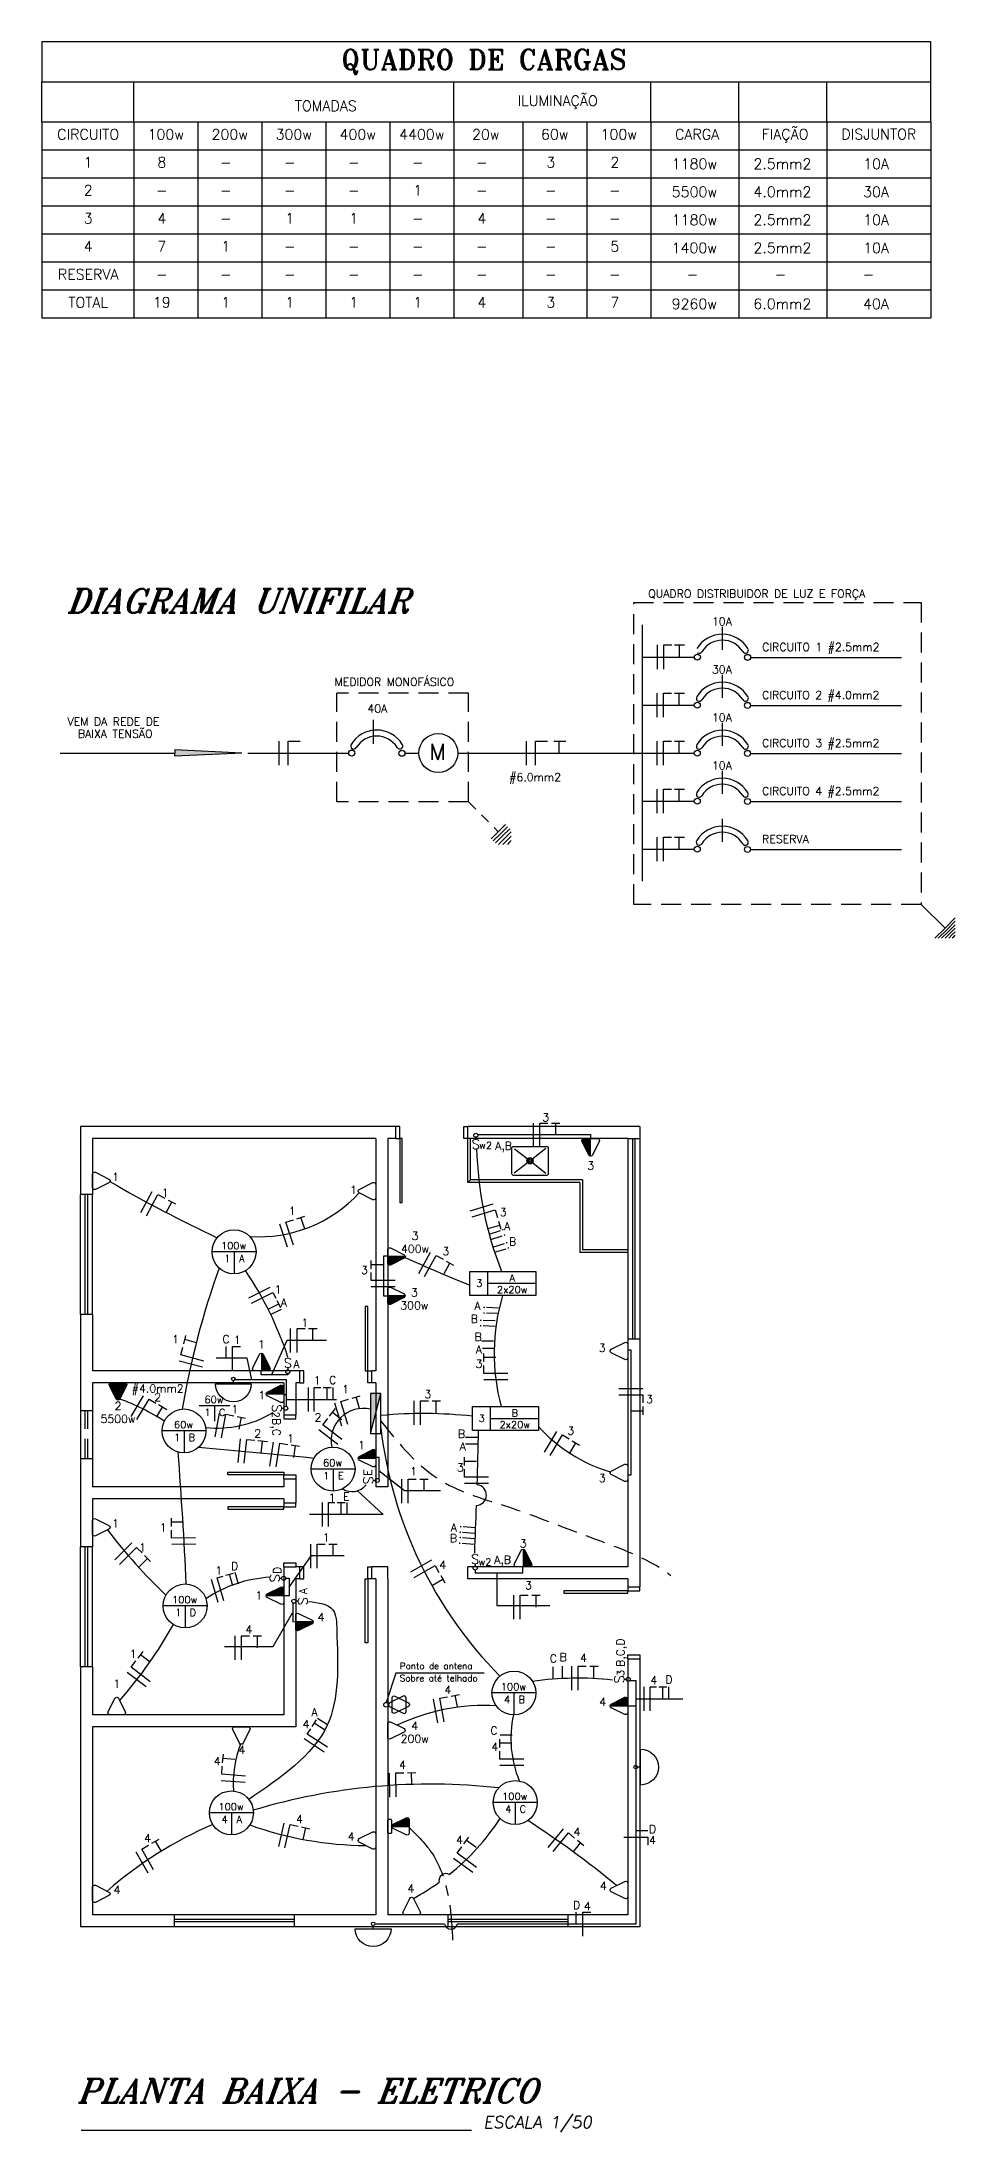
# Model space of a CAD drawing. Extents: x -22.8 to 4.4, y -6.9 to 19.2.
# Drawn here: x -22.78 to -11.36, y -6.9 to 19.22 of the extents above; entities that cross this region are included whole.
import ezdxf
from ezdxf.enums import TextEntityAlignment as Align

# ---------------------------------------------------------------- set-up
doc = ezdxf.new("R2010")
doc.units = 0
doc.header["$MEASUREMENT"] = 0
doc.linetypes.add('CENTER2', pattern=[1.125, 0.75, -0.125, 0.125, -0.125])
doc.linetypes.add('HIDDEN', pattern=[0.375, 0.25, -0.125])
doc.layers.get('0').update_dxf_attribs({"linetype": 'CONTINUOUS'})
for name, color, linetype in [('BANHO_COZINHA', 7, 'CONTINUOUS'), ('DIAGRAMA', 5, 'CONTINUOUS'), ('ELETRODUTOS', 5, 'CONTINUOUS'), ('FIACAO', 1, 'CONTINUOUS'), ('JANELAS', 7, 'CONTINUOUS'), ('LEGENDA', 5, 'CONTINUOUS'), ('LUMINARIAS', 6, 'CONTINUOUS'), ('PAREDE', 7, 'CONTINUOUS'), ('PAREDE-BAIXA', 7, 'CONTINUOUS'), ('PORTAS', 7, 'CONTINUOUS'), ('TEXTO0', 7, 'CONTINUOUS'), ('TEXTO2', 6, 'CONTINUOUS'), ('TOMADAS', 6, 'CONTINUOUS')]:
    doc.layers.add(name, color=color, linetype=linetype)
doc.styles.add('ROMANT', font='romant', dxfattribs={"height": 0.6})
doc.styles.add('TEXTO0', font='romans.shx')
doc.styles.add('TEXTO1', font='romant.shx')

# ---------------------------------------------------------------- blocks, each defined once
blk = doc.blocks.new('TM_B')
at = {"layer": 'TOMADAS', "color": 6}
blk.add_lwpolyline([(0, -0.169), (0, 0.169, -0.557537), (0.072, 0.214), (0.411, 0.045, -0.618034), (0.411, -0.045), (0.072, -0.214, -0.557537)], format="xyb", close=True, dxfattribs=at)
blk = doc.blocks.new('TM_M')
at = {"layer": 'TOMADAS', "linetype": 'Continuous'}
blk.add_hatch(color=256, dxfattribs=at).paths.add_polyline_path([(0.411, -0.045, 0.284079), (0.438, 0), (0, 0), (0, -0.169, 0.557537), (0.072, -0.214)])
at = {"layer": 'TOMADAS'}
blk.add_line((0.438, 0), (0, 0), dxfattribs=at)
at = {"layer": 'TOMADAS', "color": 6}
blk.add_lwpolyline([(0, -0.169), (0, 0.169, -0.557537), (0.072, 0.214), (0.411, 0.045, -0.618034), (0.411, -0.045), (0.072, -0.214, -0.557537)], format="xyb", close=True, dxfattribs=at)
blk = doc.blocks.new('LUM_INC')
at = {"layer": 'LUMINARIAS'}
blk.add_circle((0, 0), 0.549, dxfattribs=at)
at = {"layer": 'TEXTO0'}
for p, q in [((0.549, 0), (-0.549, 0)), ((0, 0), (0, -0.549))]:
    blk.add_line(p, q, dxfattribs=at)
at = {"layer": 'TEXTO0', "style": 'TEXTO0'}
for tag, p in [('C', (-0.01, 0.156)), ('A', (-0.17, -0.164)), ('B', (0.194, -0.164))]:
    blk.add_attdef(tag, text='', height=0.18, dxfattribs=at).set_placement(p, align=Align.MIDDLE)
blk = doc.blocks.new('INT_1')
at = {"layer": 'TOMADAS'}
blk.add_line((0, -0.104), (0, -0.051), dxfattribs=at)
blk.add_circle((0, 0), 0.0508, dxfattribs=at)
at = {"layer": 'TOMADAS', "style": 'ROMANT'}
blk.add_text('S', height=0.24, dxfattribs=at).set_placement((-0.001, -0.224), align=Align.MIDDLE)
blk = doc.blocks.new('LUM_ARAN')
at = {"layer": 'LUMINARIAS'}
blk.add_line((0, 0.121), (0, 0.044), dxfattribs=at)
blk.add_lwpolyline([(0.448, 0.121), (-0.448, 0.121, -1)], format="xyb", close=True, dxfattribs=at)
blk.add_circle((0, 0), 0.0442, dxfattribs=at)
blk = doc.blocks.new('POT_ARAN')
at = {"layer": 'TEXTO0'}
for p, q in [((0.382, 0), (-0.382, 0)), ((0, 0), (0, -0.382))]:
    blk.add_line(p, q, dxfattribs=at)
at = {"layer": 'TEXTO0', "style": 'TEXTO0'}
for tag, p in [('C', (-0.01, 0.156)), ('A', (-0.17, -0.164)), ('B', (0.194, -0.164))]:
    blk.add_attdef(tag, text='', height=0.18, dxfattribs=at).set_placement(p, align=Align.MIDDLE)
blk = doc.blocks.new('INT_2')
at = {"layer": 'TOMADAS'}
blk.add_line((0, -0.104), (0, -0.051), dxfattribs=at)
blk.add_circle((0, 0), 0.0508, dxfattribs=at)
at = {"layer": 'TOMADAS', "style": 'ROMANT'}
blk.add_text('S', height=0.24, dxfattribs=at).set_placement((-0.001, -0.224), align=Align.MIDDLE)
blk.add_text('2', height=0.18, dxfattribs=at).set_placement((0.082, -0.34))
blk = doc.blocks.new('QDLF')
at = {"layer": 'TOMADAS'}
blk.add_line((-0.5, 0.13), (0.5, -0.13), dxfattribs=at)
blk.add_lwpolyline([(-0.5, -0.13), (0.5, -0.13), (0.5, 0.13), (-0.5, 0.13)], close=True, dxfattribs=at)
blk.add_solid([(0.5, -0.13), (0.5, 0.13), (0.5, -0.13), (-0.5, 0.13)], dxfattribs=at)
blk = doc.blocks.new('APR_A')
at = {"layer": 'TOMADAS', "linetype": 'Continuous'}
blk.add_hatch(color=6, dxfattribs=at).paths.add_polyline_path([(0.071, 0.215, 0.557537), (-0.002, 0.17), (-0.002, -0.168, 0.557537), (0.071, -0.213), (0.409, -0.044, 0.618034), (0.409, 0.046)])
at = {"layer": 'TOMADAS', "color": 6}
blk.add_lwpolyline([(-0.002, -0.168), (-0.002, 0.17, -0.557537), (0.071, 0.215), (0.409, 0.046, -0.618034), (0.409, -0.044), (0.071, -0.213, -0.557537)], format="xyb", close=True, dxfattribs=at)
blk = doc.blocks.new('LUM_FLUO')
at = {"layer": 'LUMINARIAS'}
blk.add_lwpolyline([(-1.05, -0.303), (-1.05, 0.297), (0.6, 0.297), (0.6, -0.303)], close=True, dxfattribs=at)
at = {"layer": 'TEXTO0'}
for p, q in [((-0.6, -0.303), (-0.6, 0.297)), ((-0.6, 0), (0.6, 0))]:
    blk.add_line(p, q, dxfattribs=at)
at = {"layer": 'TEXTO0', "style": 'TEXTO0'}
for tag, p in [('A', (-0.817, 0.002)), ('B', (0.008, 0.133)), ('C', (0.008, -0.159))]:
    blk.add_attdef(tag, text='', height=0.18, dxfattribs=at).set_placement(p, align=Align.MIDDLE)
blk = doc.blocks.new('INT_W2')
at = {"layer": 'TOMADAS'}
blk.add_line((0, -0.104), (0, -0.051), dxfattribs=at)
blk.add_circle((0, 0), 0.0508, dxfattribs=at)
at = {"layer": 'TOMADAS', "style": 'ROMANT'}
blk.add_text('S', height=0.24, dxfattribs=at).set_placement((-0.001, -0.224), align=Align.MIDDLE)
blk.add_text('w2', height=0.18, dxfattribs=at).set_placement((0.082, -0.34))
blk = doc.blocks.new('TM_TV')
at = {"layer": 'TOMADAS', "color": 6}
for points in [[(0.498, -0.169), (0.498, 0.169, 0.557537), (0.425, 0.214), (0.087, 0.045, 0.618034), (0.087, -0.044), (0.425, -0.214, 0.557537)], [(0.15, -0.169), (0.15, 0.169, -0.557537), (0.222, 0.214), (0.56, 0.045, -0.618034), (0.56, -0.044), (0.222, -0.214, -0.557537)]]:
    blk.add_lwpolyline(points, format="xyb", close=True, dxfattribs=at)
at = {"layer": 'TOMADAS'}
blk.add_circle((0, 0), 0.0596, dxfattribs=at)
blk = doc.blocks.new('T_TELM')
at = {"layer": 'TOMADAS', "linetype": 'Continuous'}
blk.add_hatch(color=256, dxfattribs=at).paths.add_polyline_path([(-0.124, -0.045, 0.284079), (-0.096, 0), (-0.535, 0), (-0.535, -0.169, 0.557537), (-0.462, -0.214)])
at = {"layer": 'TOMADAS'}
blk.add_line((-0.096, 0), (-0.535, 0), dxfattribs=at)
at = {"layer": 'TOMADAS', "color": 6}
for points in [[(-0.535, -0.169), (-0.535, 0.169, -0.557537), (-0.462, 0.214), (-0.124, 0.045, -0.618034), (-0.124, -0.045), (-0.462, -0.214, -0.557537)], [(-0.034, -0.179), (-0.063, -0.179, -0.414214), (-0.096, -0.145), (-0.096, 0.145, -0.414214), (-0.063, 0.179), (-0.034, 0.179, -0.414214), (0, 0.145), (0, -0.145, -0.414214)]]:
    blk.add_lwpolyline(points, format="xyb", close=True, dxfattribs=at)

msp = doc.modelspace()

# ---------------------------------------------------------------- linework, layer by layer
for p, q in [((-14.27, 11.911), (-14.27, 11.625)), ((-13.959, 11.588), (-13.963, 11.585)), ((-14.27, 11.311), (-14.27, 11.025)), ((-14.574, 10.983), (-14.578, 10.986)), ((-13.959, 10.988), (-13.964, 10.985)), ((-14.27, 10.711), (-14.27, 10.425)), ((-18.894, 10.386), (-18.899, 10.388)), ((-18.28, 10.39), (-18.284, 10.387)), ((-14.574, 10.383), (-14.579, 10.386)), ((-13.96, 10.388), (-13.964, 10.385)), ((-14.27, 10.111), (-14.27, 9.825)), ((-14.575, 9.783), (-14.579, 9.786)), ((-13.96, 9.788), (-13.964, 9.785)), ((-14.271, 9.511), (-14.271, 9.225)), ((-14.575, 9.183), (-14.579, 9.186)), ((-13.96, 9.188), (-13.964, 9.185)), ((-11.783, 8.443), (-11.486, 8.146)), ((-11.486, 8.146), (-11.613, 8.019)), ((-11.465, 8.126), (-11.572, 8.019)), ((-11.443, 8.104), (-11.528, 8.019)), ((-11.486, 8.146), (-11.359, 8.273)), ((-11.465, 8.126), (-11.359, 8.232)), ((-11.443, 8.104), (-11.359, 8.188)), ((-11.421, 8.082), (-11.359, 8.144)), ((-11.399, 8.06), (-11.359, 8.1)), ((-11.421, 8.082), (-11.484, 8.019)), ((-11.399, 8.06), (-11.44, 8.019)), ((-11.377, 8.038), (-11.396, 8.019)), ((-11.377, 8.038), (-11.359, 8.056))]:
    msp.add_line(p, q)
at = {"linetype": 'HIDDEN'}
for p, q in [((-19.09, 9.722), (-19.09, 11.084)), ((-17.441, 11.084), (-19.09, 11.084)), ((-17.441, 9.722), (-17.441, 11.084)), ((-17.441, 9.722), (-19.09, 9.722)), ((-16.934, 9.215), (-16.957, 9.192)), ((-16.934, 9.215), (-16.91, 9.239))]:
    msp.add_line(p, q, dxfattribs=at)
at = {"linetype": 'HIDDEN', "ltscale": 0.5}
for p, q in [((-17.441, 9.722), (-17.07, 9.351)), ((-17.07, 9.351), (-16.91, 9.51)), ((-17.044, 9.325), (-16.91, 9.459)), ((-17.07, 9.351), (-17.229, 9.192)), ((-17.044, 9.325), (-17.177, 9.192)), ((-17.016, 9.298), (-17.122, 9.192)), ((-16.989, 9.27), (-17.067, 9.192)), ((-17.016, 9.298), (-16.91, 9.404)), ((-16.961, 9.243), (-17.012, 9.192)), ((-16.989, 9.27), (-16.91, 9.349)), ((-16.961, 9.243), (-16.91, 9.294))]:
    msp.add_line(p, q, dxfattribs=at)
for centre in [(-14.582, 11.532), (-13.954, 11.529), (-14.583, 10.932), (-13.955, 10.929), (-18.903, 10.334), (-18.275, 10.331), (-14.583, 10.332), (-13.955, 10.329), (-14.583, 9.732), (-13.955, 9.729), (-14.583, 9.132), (-13.955, 9.129)]:
    msp.add_circle(centre, 0.0375)
for centre, radius, start, end in [((-14.269, 11.445), 0.374, 31.4888, 148.7056), ((-14.559, 11.621), 0.04, 241.4414, 328.7459), ((-14.269, 11.445), 0.299, 31.479, 148.7459), ((-13.98, 11.622), 0.04, 211.479, 300.8298), ((-13.984, 11.619), 0.04, 300.8298, 31.4888), ((-14.555, 11.019), 0.04, 148.7056, 241.4414), ((-14.269, 10.845), 0.374, 31.4888, 148.7056), ((-14.559, 11.021), 0.04, 241.4414, 328.7459), ((-14.269, 10.845), 0.299, 31.479, 148.7459), ((-13.98, 11.022), 0.04, 211.479, 300.8298), ((-13.984, 11.019), 0.04, 300.8298, 31.4888), ((-18.59, 10.247), 0.374, 31.4888, 148.7056), ((-18.59, 10.247), 0.299, 31.479, 148.7459), ((-14.269, 10.245), 0.374, 31.4888, 148.7056), ((-14.269, 10.245), 0.299, 31.479, 148.7459), ((-18.875, 10.421), 0.04, 148.7056, 241.4414), ((-18.88, 10.423), 0.04, 241.4414, 328.7459), ((-18.3, 10.424), 0.04, 211.479, 300.8298), ((-18.304, 10.422), 0.04, 300.8298, 31.4888), ((-14.555, 10.419), 0.04, 148.7056, 241.4414), ((-14.56, 10.421), 0.04, 241.4414, 328.7459), ((-13.98, 10.422), 0.04, 211.479, 300.8298), ((-13.984, 10.419), 0.04, 300.8298, 31.4888), ((-14.27, 9.645), 0.374, 31.4888, 148.7056), ((-14.27, 9.645), 0.299, 31.479, 148.7459), ((-14.555, 9.819), 0.04, 148.7056, 241.4414), ((-14.56, 9.821), 0.04, 241.4414, 328.7459), ((-13.98, 9.822), 0.04, 211.479, 300.8298), ((-13.985, 9.819), 0.04, 300.8298, 31.4888), ((-14.27, 9.045), 0.374, 31.4888, 148.7056), ((-14.556, 9.219), 0.04, 148.7056, 241.4414), ((-14.56, 9.221), 0.04, 241.4414, 328.7459), ((-14.27, 9.045), 0.299, 31.479, 148.7459), ((-13.981, 9.222), 0.04, 211.479, 300.8298), ((-13.985, 9.219), 0.04, 300.8298, 31.4888)]:
    msp.add_arc(centre, radius, start, end)
at = {"layer": 'BANHO_COZINHA'}
for p, q in [((-17.453, 4.965), (-17.453, 5.515)), ((-17.418, 5), (-17.418, 5.515)), ((-16.869, 5.389), (-16.711, 5.267)), ((-16.474, 5.391), (-16.634, 5.267)), ((-17.418, 5), (-17.453, 4.965)), ((-16.053, 4.965), (-17.453, 4.965)), ((-16.018, 5), (-17.418, 5)), ((-16.711, 5.207), (-16.872, 5.084)), ((-16.634, 5.207), (-16.474, 5.084)), ((-16.053, 4.965), (-16.053, 4.09)), ((-16.018, 5), (-16.018, 4.125)), ((-15.453, 4.09), (-16.053, 4.09)), ((-15.453, 4.125), (-16.018, 4.125))]:
    msp.add_line(p, q, dxfattribs=at)
msp.add_lwpolyline([(-16.623, 5.418), (-16.465, 5.418, -0.414214), (-16.447, 5.4), (-16.447, 5.075, -0.414214), (-16.465, 5.056), (-16.881, 5.056, -0.414214), (-16.899, 5.075), (-16.899, 5.4, -0.414214), (-16.881, 5.418), (-16.623, 5.418)], format="xyb", dxfattribs=at)
for radius in [0.0391, 0.024, 0.0147]:
    msp.add_circle((-16.673, 5.237), radius, dxfattribs=at)
at = {"layer": 'DIAGRAMA'}
for p, q in [((-15.27, 11.934), (-15.271, 8.734)), ((-15.27, 11.534), (-14.62, 11.534)), ((-13.917, 11.529), (-12.029, 11.529)), ((-15.27, 10.934), (-14.62, 10.934)), ((-13.917, 10.929), (-12.029, 10.929)), ((-20.2, 10.334), (-18.941, 10.334)), ((-18.237, 10.334), (-18.064, 10.334)), ((-17.576, 10.334), (-17.441, 10.334)), ((-17.441, 10.334), (-15.27, 10.334)), ((-15.27, 10.334), (-14.62, 10.334)), ((-13.917, 10.329), (-12.029, 10.329)), ((-15.27, 9.734), (-14.621, 9.734)), ((-13.917, 9.729), (-12.029, 9.729)), ((-15.271, 9.134), (-14.621, 9.134)), ((-13.918, 9.129), (-12.03, 9.129))]:
    msp.add_line(p, q, dxfattribs=at)
msp.add_circle((-17.82, 10.334), 0.244, dxfattribs=at)
at = {"layer": 'ELETRODUTOS'}
msp.add_line((-15.448, -1.572), (-15.348, -1.572), dxfattribs=at)
for points in [[(-17.327, 5.566), (-15.918, 5.566), (-15.916, 5.513)], [(-18.453, 4.045), (-18.505, 4.045), (-18.505, 3.552), (-18.453, 3.552)], [(-19.701, 2.59), (-19.701, 2.564), (-20.034, 2.564), (-20.034, 2.615)], [(-15.453, 1.313), (-15.411, 1.313), (-15.411, 2.873), (-15.453, 2.873)], [(-19.716, 2.168), (-19.716, 2.501), (-20.363, 2.501)], [(-19.753, 2.318), (-19.716, 2.318)], [(-18.561, 1.256), (-18.561, 1.53), (-18.603, 1.53)], [(-19.728, 0.024), (-19.683, 0.024), (-19.683, -0.198), (-19.753, -0.198)], [(-17.358, 0.122), (-17.358, 0.088), (-16.764, 0.088), (-16.762, 0.165)], [(-19.64, -0.288), (-19.64, -0.523), (-19.603, -0.521)], [(-15.425, -1.257), (-15.349, -1.257), (-15.349, -2.337), (-15.349, -4.302), (-17.584, -4.302)], [(-17.743, -4.302), (-18.618, -4.302)]]:
    msp.add_lwpolyline(points, dxfattribs=at)
for centre, radius, start, end in [((-12.882, 5.497), 4.46, 181.3597, 201.5847), ((-13.487, 19.485), 16.782, 239.8132, 244.986), ((-20.066, 6.006), 1.718, 266.3335, 317.0839), ((-7.136, 28.842), 27.182, 245.8958, 247.7573), ((-10.522, 0.325), 10.655, 160.406, 170.2167), ((-23.873, 1.408), 4.394, 18.215, 33.9982), ((-14.568, 2.828), 2.554, 163.4421, 194.9797), ((-22.69, -0.216), 2.631, 56.7026, 70.2524), ((-18.754, 1.738), 0.406, 77.669, 191.1264), ((-20.584, 3.243), 1.345, 263.8645, 300.5204), ((-18.006, -3.563), 5.642, 83.7581, 95.4056), ((-13.277, 2.514), 5.297, 186.6637, 224.5598), ((-92.984, 3.501), 75.685, 358.25037, 358.76342), ((-15.081, 3.278), 2.017, 222.5008, 253.0247), ((-71.507, -2.361), 50.589, 2.6182, 4.4884), ((-38.611, -192.957), 195.425, 84.35133, 84.77584), ((-18.897, 1.327), 0.223, 237.8742, 321.3248), ((-17.35, 1.06), 0.131, 273.3444, 82.9582), ((-92.984, 3.501), 75.685, 357.60678, 358.05216), ((-16.604, 4.678), 6.712, 217.1326, 226.4955), ((-19.837, -1.564), 1.599, 93.1766, 123.7425), ((-26.045, 2.2), 5.634, 318.8448, 330.7077), ((-16.071, -5.258), 4.03, 83.8812, 98.1311), ((-17.243, -4.114), 2.545, 86.7063, 115.3954), ((-15.502, -1.98), 1.411, 168.0157, 202.1403), ((-18.99, -2.552), 1.395, 159.0125, 183.5202), ((-17.917, -10.244), 7.692, 83.6426, 106.752), ((-18.681, -7.627), 4.972, 113.1832, 131.2527), ((-18.697, 1.065), 4.384, 250.2766, 269.6032), ((-19.58, -1.32), 3.029, 308.7725, 326.7308), ((-22.635, -12.272), 11.001, 50.1987, 57.3683), ((-19.58, -1.32), 3.029, 298.5678, 305.7868), ((-17.726, -3.756), 0.0858, 60.4177, 194.1416), ((-17.663, -4.282), 0.0821, 194.0262, 345.9738)]:
    msp.add_arc(centre, radius, start, end, dxfattribs=at)
at = {"layer": 'ELETRODUTOS', "linetype": 'HIDDEN'}
msp.add_open_spline([(-18.538, 1.983), (-18.308, 1.699), (-17.884, 1.178), (-16.898, 0.919), (-15.997, 0.547), (-15.212, 0.289), (-14.913, 0.057)], degree=3, knots=[0, 0, 0, 0, 1.066884, 1.961026, 2.940752, 4.117961, 4.117961, 4.117961, 4.117961], dxfattribs=at)
at = {"layer": 'ELETRODUTOS'}
msp.add_open_spline([(-19.444, -0.268), (-19.319, -0.284), (-19.098, -0.312), (-19.08, -0.984), (-19.029, -1.952), (-19.789, -2.47), (-20.189, -2.743)], degree=3, knots=[0, 0, 0, 0, 0.323253, 0.575287, 1.784342, 3.124166, 3.124166, 3.124166, 3.124166], dxfattribs=at)
at = {"layer": 'ELETRODUTOS', "linetype": 'CENTER2'}
msp.add_open_spline([(-18.186, -3.093), (-18.079, -3.198), (-17.829, -3.444), (-17.692, -3.904), (-17.656, -4.219), (-17.641, -4.503)], degree=3, knots=[0, 0, 0, 0, 0.442478, 1.040835, 1.388522, 1.388522, 1.388522, 1.388522], dxfattribs=at)
at = {"layer": 'FIACAO'}
for p, q in [((-16.405, 5.708), (-16.3, 5.708)), ((-21.198, 4.748), (-21.105, 4.699)), ((-19.587, 4.514), (-19.487, 4.547)), ((-17.069, 4.485), (-17.038, 4.385)), ((-18.658, 3.886), (-18.658, 3.991)), ((-17.721, 3.985), (-17.629, 3.935)), ((-19.949, 3.382), (-19.815, 3.45)), ((-19.888, 3.594), (-19.852, 3.523)), ((-19.838, 3.494), (-19.793, 3.405)), ((-19.441, 3.142), (-19.336, 3.142)), ((-21.002, 2.952), (-20.975, 3.054)), ((-19.9, 2.568), (-19.709, 2.997)), ((-19.709, 2.997), (-19.218, 2.997)), ((-20.21, 2.771), (-20.597, 2.771)), ((-20.15, 2.501), (-20.21, 2.771)), ((-17.253, 2.725), (-17.253, 2.83)), ((-19.37, 2.406), (-19.29, 2.406)), ((-19.259, 2.406), (-19.159, 2.406)), ((-19.209, 2.256), (-19.209, 2.406)), ((-19.094, 2.252), (-19.716, 2.252)), ((-18.898, 2.272), (-18.797, 2.302)), ((-17.898, 2.239), (-17.792, 2.239)), ((-15.262, 2.168), (-15.262, 2.063)), ((-20.333, 2.043), (-20.23, 2.023)), ((-19.659, 1.688), (-19.555, 1.672)), ((-16.145, 1.739), (-16.054, 1.685)), ((-18.563, 1.368), (-18.243, 1.116)), ((-17.493, 1.429), (-17.493, 1.534)), ((-18.834, 1.116), (-18.511, 0.818)), ((-18.243, 1.116), (-17.791, 1.116)), ((-18.052, 1.259), (-17.947, 1.259)), ((-18.511, 0.818), (-19.429, 0.818)), ((-19.194, 0.968), (-19.115, 0.968)), ((-19.083, 0.968), (-18.983, 0.968)), ((-19.033, 0.818), (-19.033, 0.968)), ((-21.156, 0.668), (-21.157, 0.773)), ((-21.491, 0.306), (-21.416, 0.232)), ((-19.683, -0.089), (-19.407, 0.306)), ((-19.407, 0.306), (-18.996, 0.306)), ((-19.189, 0.448), (-19.083, 0.448)), ((-20.584, 0.028), (-20.508, 0.049)), ((-20.478, 0.058), (-20.381, 0.086)), ((-20.388, -0.072), (-20.429, 0.072)), ((-17.789, 0.055), (-17.737, -0.037)), ((-17.088, 0.087), (-17.088, -0.32)), ((-16.65, -0.191), (-16.545, -0.191)), ((-19.646, -0.416), (-19.89, -0.837)), ((-17.088, -0.32), (-16.426, -0.32)), ((-20.134, -0.697), (-20.029, -0.697)), ((-21.573, -0.977), (-21.509, -0.893)), ((-19.89, -0.837), (-20.494, -0.837)), ((-15.926, -1.076), (-15.821, -1.076)), ((-17.66, -1.451), (-17.556, -1.431)), ((-14.764, -1.491), (-15.35, -1.491)), ((-15.173, -1.337), (-15.094, -1.337)), ((-15.062, -1.337), (-14.962, -1.337)), ((-15.012, -1.487), (-15.012, -1.337)), ((-19.397, -1.833), (-19.342, -1.749)), ((-19.244, -1.874), (-19.37, -1.791)), ((-19.458, -1.926), (-19.415, -1.86)), ((-17.051, -2.094), (-17.05, -1.989)), ((-20.516, -2.284), (-20.507, -2.179)), ((-18.207, -2.409), (-18.102, -2.407)), ((-19.529, -3.087), (-19.427, -3.11)), ((-21.402, -3.291), (-21.31, -3.239)), ((-17.5, -3.299), (-17.438, -3.214)), ((-16.082, -3.254), (-16, -3.321))]:
    msp.add_line(p, q, dxfattribs=at)
for points in [[(-15.082, 11.384), (-15.082, 11.684)], [(-15.002, 11.384), (-15.002, 11.684), (-14.902, 11.684)], [(-14.867, 11.684), (-14.742, 11.684)], [(-14.807, 11.534), (-14.807, 11.684)], [(-15.083, 10.784), (-15.083, 11.084)], [(-15.003, 10.784), (-15.003, 11.084), (-14.903, 11.084)], [(-14.868, 11.084), (-14.743, 11.084)], [(-14.808, 10.934), (-14.808, 11.084)], [(-15.083, 10.184), (-15.083, 10.484)], [(-15.003, 10.184), (-15.003, 10.484), (-14.903, 10.484)], [(-14.868, 10.484), (-14.743, 10.484)], [(-14.808, 10.334), (-14.808, 10.484)], [(-15.083, 9.584), (-15.083, 9.884)], [(-15.003, 9.584), (-15.003, 9.884), (-14.903, 9.884)], [(-14.868, 9.884), (-14.743, 9.884)], [(-14.808, 9.734), (-14.808, 9.884)], [(-15.083, 8.984), (-15.083, 9.284)], [(-15.003, 8.984), (-15.003, 9.284), (-14.903, 9.284)], [(-14.868, 9.284), (-14.743, 9.284)], [(-14.808, 9.134), (-14.808, 9.284)], [(-16.63, 5.408), (-16.63, 5.708)], [(-16.55, 5.408), (-16.55, 5.708), (-16.45, 5.708)], [(-16.353, 5.558), (-16.353, 5.708)], [(-21.538, 4.59), (-21.397, 4.854)], [(-21.468, 4.552), (-21.326, 4.817), (-21.238, 4.77)], [(-21.223, 4.591), (-21.152, 4.723)], [(-19.707, 4.159), (-19.801, 4.444)], [(-19.631, 4.184), (-19.725, 4.469), (-19.63, 4.5)], [(-19.49, 4.388), (-19.537, 4.53)], [(-17.421, 4.612), (-17.135, 4.7)], [(-17.398, 4.536), (-17.111, 4.624), (-17.082, 4.528)], [(-17.196, 4.391), (-17.053, 4.435)], [(-17.185, 4.323), (-17.042, 4.368)], [(-17.164, 4.256), (-17.021, 4.301)], [(-17.137, 4.16), (-16.994, 4.205)], [(-18.508, 3.939), (-18.658, 3.939)], [(-18.063, 3.831), (-17.918, 4.094)], [(-17.993, 3.793), (-17.848, 4.055), (-17.761, 4.007)], [(-17.748, 3.829), (-17.675, 3.96)], [(-17.117, 4.094), (-16.973, 4.138)], [(-20.189, 3.524), (-19.922, 3.66)], [(-18.358, 3.741), (-18.658, 3.741), (-18.658, 3.841)], [(-18.358, 3.661), (-18.658, 3.661)], [(-20.156, 3.458), (-19.888, 3.594)], [(-17.066, 3.398), (-17.216, 3.405)], [(-19.916, 3.317), (-19.782, 3.385)], [(-19.666, 2.842), (-19.666, 3.142)], [(-19.586, 2.842), (-19.586, 3.142), (-19.486, 3.142)], [(-19.389, 2.992), (-19.389, 3.142)], [(-17.111, 3.167), (-17.261, 3.174)], [(-17.108, 3.237), (-17.258, 3.244)], [(-17.069, 3.328), (-17.219, 3.335)], [(-20.75, 2.735), (-21.04, 2.812), (-21.014, 2.909)], [(-20.844, 2.965), (-20.989, 3.003)], [(-20.473, 2.768), (-20.473, 2.918)], [(-20.391, 2.618), (-20.391, 2.918), (-20.291, 2.918)], [(-17.129, 2.984), (-17.279, 2.984)], [(-17.118, 2.891), (-17.268, 2.891)], [(-20.77, 2.658), (-21.06, 2.735)], [(-17.103, 2.778), (-17.253, 2.778)], [(-16.953, 2.58), (-17.253, 2.58), (-17.253, 2.68)], [(-19.444, 2.106), (-19.444, 2.406)], [(-19.37, 2.106), (-19.37, 2.406)], [(-19.135, 2.256), (-19.135, 2.406)], [(-16.953, 2.5), (-17.253, 2.5)], [(-15.562, 2.393), (-15.262, 2.393)], [(-21.658, 2.044), (-21.504, 2.301)], [(-21.589, 2.003), (-21.436, 2.261), (-21.35, 2.209)], [(-21.345, 2.032), (-21.268, 2.161)], [(-21.32, 2.191), (-21.212, 2.128)], [(-19.181, 2.046), (-19.105, 2.144)], [(-19.026, 2.001), (-19.144, 2.093)], [(-19.027, 1.92), (-19.113, 2.207)], [(-18.95, 1.943), (-19.037, 2.23), (-18.941, 2.259)], [(-18.804, 2.143), (-18.847, 2.287)], [(-18.123, 1.939), (-18.123, 2.239)], [(-18.043, 1.939), (-18.043, 2.239), (-17.943, 2.239)], [(-17.845, 2.089), (-17.845, 2.239)], [(-15.562, 2.313), (-15.262, 2.313), (-15.262, 2.213)], [(-15.412, 2.115), (-15.262, 2.115)], [(-20.611, 1.79), (-20.554, 2.085)], [(-20.532, 1.775), (-20.476, 2.07), (-20.377, 2.051)], [(-20.31, 1.885), (-20.282, 2.033)], [(-19.077, 1.692), (-19.313, 1.876)], [(-19.027, 1.755), (-19.264, 1.939), (-19.203, 2.018)], [(-16.491, 1.596), (-16.338, 1.854)], [(-20.324, 1.467), (-20.292, 1.765)], [(-20.245, 1.458), (-20.212, 1.756), (-20.113, 1.746)], [(-20.078, 1.742), (-19.954, 1.729)], [(-20.035, 1.586), (-20.019, 1.735)], [(-19.925, 1.423), (-19.882, 1.72)], [(-19.846, 1.412), (-19.802, 1.709), (-19.703, 1.694)], [(-19.628, 1.532), (-19.607, 1.68)], [(-17.33, 1.779), (-17.48, 1.779)], [(-17.329, 1.696), (-17.479, 1.696)], [(-16.423, 1.555), (-16.269, 1.813), (-16.183, 1.762)], [(-16.176, 1.583), (-16.099, 1.712)], [(-17.343, 1.482), (-17.493, 1.482)], [(-17.193, 1.284), (-17.493, 1.284), (-17.493, 1.384)], [(-18.277, 0.959), (-18.277, 1.259)], [(-18.197, 0.959), (-18.197, 1.259), (-18.097, 1.259)], [(-17.999, 1.109), (-17.999, 1.259)], [(-17.193, 1.204), (-17.493, 1.204)], [(-19.268, 0.668), (-19.268, 0.968)], [(-19.194, 0.668), (-19.194, 0.968)], [(-18.96, 0.818), (-18.96, 0.968)], [(-21.007, 0.722), (-21.156, 0.72)], [(-20.854, 0.526), (-21.154, 0.523), (-21.155, 0.623)], [(-17.367, 0.579), (-17.516, 0.593)], [(-17.366, 0.513), (-17.516, 0.527)], [(-17.36, 0.649), (-17.51, 0.663)], [(-21.862, 0.249), (-21.652, 0.463)], [(-21.805, 0.193), (-21.595, 0.407), (-21.523, 0.337)], [(-21.558, 0.162), (-21.454, 0.269)], [(-20.853, 0.446), (-21.153, 0.443)], [(-19.414, 0.148), (-19.414, 0.448)], [(-19.334, 0.148), (-19.334, 0.448), (-19.234, 0.448)], [(-19.136, 0.298), (-19.136, 0.448)], [(-17.373, 0.443), (-17.522, 0.457)], [(-20.573, -0.281), (-20.656, 0.007)], [(-20.502, -0.261), (-20.584, 0.028)], [(-20.318, -0.052), (-20.359, 0.092)], [(-18.162, 0.101), (-17.901, 0.25)], [(-18.122, 0.032), (-17.861, 0.18), (-17.812, 0.094)], [(-17.894, -0.066), (-17.763, 0.009)], [(-16.875, -0.491), (-16.875, -0.191)], [(-16.795, -0.491), (-16.795, -0.191), (-16.695, -0.191)], [(-16.598, -0.341), (-16.598, -0.191)], [(-20.359, -0.997), (-20.359, -0.697)], [(-20.279, -0.997), (-20.279, -0.697), (-20.179, -0.697)], [(-20.082, -0.847), (-20.082, -0.697)], [(-21.423, -1.275), (-21.661, -1.092), (-21.601, -1.013)], [(-21.422, -1.026), (-21.541, -0.935)], [(-21.471, -1.338), (-21.71, -1.156)], [(-16.383, -1.235), (-16.383, -1.085)], [(-16.268, -1.226), (-16.268, -1.076)], [(-16.151, -1.376), (-16.151, -1.076)], [(-16.071, -1.376), (-16.071, -1.076), (-15.971, -1.076)], [(-15.874, -1.226), (-15.874, -1.076)], [(-17.826, -1.787), (-17.881, -1.492)], [(-17.747, -1.772), (-17.802, -1.477), (-17.704, -1.459)], [(-17.581, -1.588), (-17.608, -1.441)], [(-15.248, -1.637), (-15.248, -1.337)], [(-15.173, -1.637), (-15.173, -1.337)], [(-14.939, -1.487), (-14.939, -1.337)], [(-19.204, -1.812), (-19.33, -1.73)], [(-19.248, -2.153), (-19.499, -1.988)], [(-19.207, -2.09), (-19.458, -1.926)], [(-16.901, -2.042), (-17.051, -2.041)], [(-16.895, -1.941), (-17.045, -1.941)], [(-20.229, -2.453), (-20.528, -2.429), (-20.52, -2.329)], [(-20.362, -2.244), (-20.512, -2.232)], [(-16.753, -2.241), (-17.053, -2.239), (-17.052, -2.139)], [(-16.753, -2.321), (-17.053, -2.319)], [(-20.235, -2.533), (-20.534, -2.509)], [(-18.426, -2.713), (-18.432, -2.413)], [(-18.346, -2.712), (-18.352, -2.412), (-18.252, -2.41)], [(-18.152, -2.558), (-18.154, -2.408)], [(-19.815, -3.33), (-19.749, -3.038)], [(-19.737, -3.348), (-19.671, -3.055), (-19.573, -3.077)], [(-19.511, -3.245), (-19.478, -3.099)], [(-16.446, -3.344), (-16.256, -3.112)], [(-15.351, -3.132), (-15.201, -3.132)], [(-21.38, -3.624), (-21.528, -3.363), (-21.441, -3.313)], [(-21.282, -3.396), (-21.356, -3.265)], [(-17.343, -3.593), (-17.585, -3.416), (-17.526, -3.335)], [(-17.348, -3.344), (-17.469, -3.256)], [(-16.384, -3.395), (-16.194, -3.162), (-16.117, -3.226)], [(-16.136, -3.404), (-16.041, -3.287)], [(-15.501, -3.214), (-15.201, -3.214), (-15.201, -3.314)], [(-21.449, -3.663), (-21.597, -3.402)], [(-17.39, -3.657), (-17.632, -3.481)], [(-16.095, -4.304), (-16.095, -4.154)], [(-16.012, -4.454), (-16.012, -4.154), (-15.912, -4.154)]]:
    msp.add_lwpolyline(points, dxfattribs=at)
at = {"layer": 'FIACAO', "const_width": 0.01}
for points in [[(-17.015, 4.381, 1), (-17.012, 4.372, 1)], [(-16.994, 4.315, 1), (-16.991, 4.305, 1)], [(-16.967, 4.219, 1), (-16.964, 4.209, 1)], [(-16.946, 4.152, 1), (-16.943, 4.143, 1)], [(-17.246, 3.401, 1), (-17.246, 3.411, 1)], [(-17.291, 3.171, 1), (-17.291, 3.181, 1)], [(-17.288, 3.24, 1), (-17.287, 3.25, 1)], [(-17.25, 3.331, 1), (-17.249, 3.341, 1)], [(-17.547, 0.591, 1), (-17.546, 0.601, 1)], [(-17.546, 0.525, 1), (-17.545, 0.535, 1)], [(-17.54, 0.661, 1), (-17.539, 0.671, 1)], [(-17.553, 0.455, 1), (-17.552, 0.465, 1)]]:
    msp.add_lwpolyline(points, format="xyb", close=True, dxfattribs=at)
at = {"layer": 'JANELAS'}
for p, q in [((-15.393, 5.515), (-15.393, 3.015)), ((-15.363, 5.515), (-15.363, 3.015)), ((-22.233, 3.315), (-22.233, 4.815)), ((-22.203, 3.315), (-22.203, 4.815)), ((-22.143, 2.115), (-22.293, 2.115)), ((-22.143, 1.515), (-22.293, 1.515)), ((-22.233, -1.085), (-22.233, 0.415)), ((-22.203, -1.085), (-22.203, 0.415)), ((-19.623, -4.245), (-21.123, -4.245)), ((-19.623, -4.275), (-21.123, -4.275)), ((-16.203, -4.245), (-17.703, -4.245)), ((-16.203, -4.275), (-17.703, -4.275))]:
    msp.add_line(p, q, dxfattribs=at)
at = {"layer": 'JANELAS', "linetype": 'HIDDEN'}
for p, q in [((-22.233, 1.515), (-22.233, 2.115)), ((-22.203, 1.515), (-22.203, 2.115))]:
    msp.add_line(p, q, dxfattribs=at)
at = {"layer": 'LEGENDA'}
for p, q in [((-11.665, 19.222), (-22.777, 19.222)), ((-22.777, 19.222), (-22.777, 18.722)), ((-11.665, 18.222), (-11.665, 19.222)), ((-22.777, 18.722), (-11.665, 18.722)), ((-22.777, 18.222), (-22.777, 18.722)), ((-21.627, 18.222), (-21.627, 18.722)), ((-17.627, 18.222), (-17.627, 18.722)), ((-15.165, 18.222), (-15.165, 18.722)), ((-14.065, 18.222), (-14.065, 18.722)), ((-12.965, 18.222), (-12.965, 18.722)), ((-22.777, 18.222), (-22.777, 15.772)), ((-22.777, 18.222), (-11.665, 18.222)), ((-21.627, 18.222), (-21.627, 15.772)), ((-17.627, 18.222), (-17.627, 15.772)), ((-16.765, 18.222), (-16.765, 15.772)), ((-15.165, 18.222), (-15.165, 15.772)), ((-14.065, 18.222), (-14.065, 15.772)), ((-12.965, 18.222), (-12.965, 15.772)), ((-11.665, 18.222), (-11.665, 15.772)), ((-11.665, 18.222), (-11.665, 15.772)), ((-22.777, 17.872), (-11.665, 17.872)), ((-22.777, 16.122), (-11.665, 16.122)), ((-22.777, 15.772), (-11.665, 15.772))]:
    msp.add_line(p, q, dxfattribs=at)
at = {"layer": 'PAREDE'}
for p, q in [((-22.293, 5.665), (-22.293, 4.815)), ((-18.353, 5.665), (-22.293, 5.665)), ((-22.143, 5.515), (-22.143, 4.815)), ((-18.603, 5.515), (-22.143, 5.515)), ((-18.603, 5.515), (-18.603, 2.615)), ((-18.453, 5.515), (-18.453, 1.165)), ((-18.353, 5.515), (-18.453, 5.515)), ((-18.353, 5.515), (-18.353, 5.665)), ((-15.303, 5.665), (-17.453, 5.665)), ((-17.453, 5.515), (-17.453, 5.665)), ((-15.453, 5.515), (-17.453, 5.515)), ((-15.453, 5.515), (-15.453, 5.515)), ((-15.453, 5.515), (-15.303, 5.515)), ((-15.303, 5.665), (-15.303, 5.515)), ((-22.143, 4.815), (-22.293, 4.815)), ((-22.293, 3.315), (-22.293, 0.415)), ((-22.143, 3.315), (-22.293, 3.315)), ((-22.143, 3.315), (-22.143, 2.615)), ((-15.453, 3.015), (-15.453, 0.165)), ((-15.453, 3.015), (-15.303, 3.015)), ((-15.303, 3.015), (-15.303, -0.085)), ((-19.553, 2.615), (-22.143, 2.615)), ((-19.553, 2.465), (-19.553, 2.615)), ((-18.603, 2.615), (-18.653, 2.615)), ((-18.653, 2.465), (-18.653, 2.615)), ((-19.753, 2.465), (-22.143, 2.465)), ((-22.143, 2.465), (-22.143, 1.165)), ((-19.753, 2.465), (-19.753, 2.065)), ((-19.603, 2.465), (-19.603, 2.065)), ((-19.553, 2.465), (-19.603, 2.465)), ((-18.603, 2.465), (-18.653, 2.465)), ((-18.603, 2.465), (-18.603, 1.165)), ((-19.753, 2.065), (-19.603, 2.065)), ((-19.753, 1.165), (-22.143, 1.165)), ((-19.753, 1.265), (-19.603, 1.265)), ((-19.753, 1.265), (-19.753, 1.165)), ((-19.603, 1.265), (-19.603, 0.965)), ((-18.453, 1.165), (-18.603, 1.165)), ((-22.143, 1.015), (-22.143, 0.415)), ((-19.753, 1.015), (-22.143, 1.015)), ((-19.753, 1.015), (-19.753, 0.965)), ((-19.753, 0.965), (-19.603, 0.965)), ((-22.143, 0.415), (-22.293, 0.415)), ((-19.753, 0.165), (-19.753, -1.685)), ((-19.753, 0.165), (-19.603, 0.165)), ((-19.553, 0.165), (-19.603, 0.165)), ((-19.603, 0.015), (-19.603, -1.835)), ((-19.553, 0.015), (-19.603, 0.015)), ((-19.553, 0.015), (-19.553, 0.165)), ((-18.603, 0.165), (-18.653, 0.165)), ((-18.653, 0.015), (-18.653, 0.165)), ((-18.603, 0.015), (-18.653, 0.015)), ((-18.453, 0.165), (-18.603, 0.165)), ((-18.603, 0.015), (-18.603, -4.185)), ((-18.453, 0.015), (-18.453, 0.165)), ((-18.453, 0.015), (-18.453, -4.185)), ((-15.453, 0.165), (-17.453, 0.165)), ((-17.453, 0.015), (-17.453, 0.165)), ((-15.453, 0.015), (-17.453, 0.015)), ((-15.453, 0.015), (-15.453, -0.085)), ((-15.453, -0.085), (-15.303, -0.085)), ((-15.453, -0.985), (-15.453, -4.185)), ((-15.453, -0.985), (-15.303, -0.985)), ((-15.303, -0.985), (-15.303, -4.335)), ((-22.293, -1.085), (-22.293, -4.335)), ((-22.143, -1.085), (-22.293, -1.085)), ((-22.143, -1.085), (-22.143, -1.685)), ((-19.753, -1.685), (-22.143, -1.685)), ((-22.143, -1.835), (-22.143, -4.185)), ((-19.603, -1.835), (-22.143, -1.835)), ((-21.123, -4.335), (-22.293, -4.335)), ((-21.123, -4.185), (-22.143, -4.185)), ((-21.123, -4.185), (-21.123, -4.335)), ((-18.603, -4.185), (-19.623, -4.185)), ((-19.623, -4.185), (-19.623, -4.335)), ((-17.703, -4.335), (-19.623, -4.335)), ((-17.703, -4.185), (-18.453, -4.185)), ((-17.703, -4.185), (-17.703, -4.335)), ((-15.453, -4.185), (-16.203, -4.185)), ((-16.203, -4.185), (-16.203, -4.335)), ((-15.303, -4.335), (-16.203, -4.335))]:
    msp.add_line(p, q, dxfattribs=at)
at = {"layer": 'PAREDE-BAIXA'}
for p, q in [((-15.453, 5.515), (-15.453, 3.015)), ((-15.303, 5.515), (-15.303, 3.015)), ((-22.293, 3.315), (-22.293, 4.815)), ((-22.143, 3.315), (-22.143, 4.815)), ((-22.293, -1.085), (-22.293, 0.415)), ((-22.143, -1.085), (-22.143, 0.415)), ((-19.623, -4.185), (-21.123, -4.185)), ((-19.623, -4.335), (-21.123, -4.335)), ((-16.203, -4.185), (-17.703, -4.185)), ((-16.203, -4.335), (-17.703, -4.335))]:
    msp.add_line(p, q, dxfattribs=at)
at = {"layer": 'PORTAS'}
for points in [[(-18.353, 5.515), (-18.303, 5.515), (-18.303, 5.665), (-18.353, 5.665)], [(-17.453, 5.515), (-17.503, 5.515), (-17.503, 5.665), (-17.453, 5.665)], [(-19.553, 2.465), (-19.503, 2.465), (-19.503, 2.615), (-19.553, 2.615)], [(-18.653, 2.465), (-18.703, 2.465), (-18.703, 2.615), (-18.653, 2.615)], [(-19.753, 2.065), (-19.753, 2.015), (-19.603, 2.015), (-19.603, 2.065)], [(-19.753, 1.265), (-19.753, 1.315), (-19.603, 1.315), (-19.603, 1.265)], [(-19.753, 0.965), (-19.753, 0.915), (-19.603, 0.915), (-19.603, 0.965)], [(-19.753, 0.165), (-19.753, 0.215), (-19.603, 0.215), (-19.603, 0.165)], [(-19.553, 0.015), (-19.503, 0.015), (-19.503, 0.165), (-19.553, 0.165)], [(-18.653, 0.015), (-18.703, 0.015), (-18.703, 0.165), (-18.653, 0.165)], [(-15.453, -0.085), (-15.453, -0.135), (-15.303, -0.135), (-15.303, -0.085)], [(-15.453, -0.985), (-15.453, -0.935), (-15.303, -0.935), (-15.303, -0.985)]]:
    msp.add_lwpolyline(points, dxfattribs=at)
for points in [[(-18.303, 5.515), (-18.303, 4.715), (-18.273, 4.715), (-18.273, 5.515)], [(-18.703, 2.615), (-18.703, 3.415), (-18.733, 3.415), (-18.733, 2.615)], [(-19.753, 1.315), (-20.453, 1.315), (-20.453, 1.345), (-19.753, 1.345)], [(-19.753, 0.915), (-20.453, 0.915), (-20.453, 0.885), (-19.753, 0.885)], [(-18.703, 0.015), (-18.703, -0.785), (-18.733, -0.785), (-18.733, 0.015)], [(-15.453, -0.135), (-16.253, -0.135), (-16.253, -0.165), (-15.453, -0.165)]]:
    msp.add_lwpolyline(points, close=True, dxfattribs=at)
at = {"layer": 'TEXTO0'}
for p, q in [((-20.827, 18.222), (-20.827, 15.772)), ((-20.027, 18.222), (-20.027, 15.772)), ((-19.227, 18.222), (-19.227, 15.772)), ((-18.427, 18.222), (-18.427, 15.772)), ((-17.627, 18.222), (-17.627, 15.772)), ((-16.765, 18.222), (-16.765, 15.772)), ((-15.965, 18.222), (-15.965, 15.772)), ((-15.165, 18.222), (-15.165, 15.772)), ((-22.777, 17.522), (-11.665, 17.522)), ((-22.777, 17.172), (-11.665, 17.172)), ((-22.777, 16.822), (-11.665, 16.822)), ((-22.777, 16.472), (-11.665, 16.472)), ((-18.631, 10.45), (-18.631, 10.75)), ((-19.809, 10.182), (-19.809, 10.482)), ((-19.695, 10.482), (-19.545, 10.482)), ((-19.695, 10.182), (-19.695, 10.482)), ((-16.717, 10.182), (-16.717, 10.482)), ((-16.607, 10.182), (-16.607, 10.482)), ((-16.607, 10.482), (-16.457, 10.482)), ((-16.375, 10.482), (-16.225, 10.482)), ((-16.309, 10.332), (-16.309, 10.482)), ((-22.546, 10.334), (-21.114, 10.334)), ((-22.546, 10.334), (-21.114, 10.334)), ((-20.277, 10.334), (-21.114, 10.372)), ((-21.114, 10.372), (-21.114, 10.334)), ((-20.277, 10.334), (-21.114, 10.296)), ((-21.114, 10.296), (-21.114, 10.334)), ((-17.404, -6.88), (-22.283, -6.88))]:
    msp.add_line(p, q, dxfattribs=at)
at = {"layer": 'TEXTO0', "linetype": 'HIDDEN'}
msp.add_lwpolyline([(-15.378, 12.214), (-11.783, 12.214), (-11.783, 8.443), (-15.378, 8.443)], close=True, dxfattribs=at)
at = {"layer": 'TEXTO0'}
msp.add_lwpolyline([(-17.248, -1.167), (-18.353, -1.167), (-18.473, -1.53)], dxfattribs=at)
msp.add_solid([(-21.114, 10.296), (-21.114, 10.372), (-21.114, 10.296), (-20.277, 10.334)], dxfattribs=at)
at = {"layer": 'TOMADAS'}
for p, q in [((-17.359, 0.2), (-17.359, 0.173)), ((-15.498, -1.242), (-15.472, -1.242))]:
    msp.add_line(p, q, dxfattribs=at)
for centre in [(-17.359, 0.148), (-15.446, -1.242)]:
    msp.add_circle(centre, 0.0254, dxfattribs=at)

# ---------------------------------------------------------------- block references
at = {"layer": 'LUMINARIAS', "xscale": 0.5, "yscale": 0.5, "zscale": 0.5}
for name, p, values in [('LUM_INC', (-20.373, 4.1), {'A': '1', 'B': 'A', 'C': '100w'}), ('LUM_FLUO', (-16.9, 3.707), {'A': '3', 'B': 'A', 'C': '2x20w'}), ('LUM_INC', (-20.999, 1.862), {'A': '1', 'B': 'B', 'C': '60w'}), ('POT_ARAN', (-20.619, 2.176), {'A': '1', 'B': 'C', 'C': '60w'}), ('LUM_FLUO', (-16.868, 2.019), {'A': '3', 'B': 'B', 'C': '2x20w'}), ('LUM_INC', (-19.136, 1.385), {'A': '1', 'B': 'E', 'C': '60w'}), ('LUM_INC', (-20.985, -0.325), {'A': '1', 'B': 'D', 'C': '100w'}), ('LUM_INC', (-16.875, -1.413), {'A': '4', 'B': 'B', 'C': '100w'}), ('LUM_INC', (-16.859, -2.782), {'A': '4', 'B': 'C', 'C': '100w'}), ('LUM_INC', (-20.406, -2.911), {'A': '4', 'B': 'A', 'C': '100w'})]:
    msp.add_blockref(name, p, dxfattribs=at).add_auto_attribs(values)
for p, rotation in [((-20.382, 2.511), 180), ((-15.353, -2.339), 270), ((-18.635, -4.298), 180)]:
    msp.add_blockref('LUM_ARAN', p, dxfattribs=dict(at, rotation=rotation))
at = {"layer": 'TEXTO0', "xscale": 0.5, "yscale": 0.5, "zscale": 0.5}
for p in [(-22.143, 4.987), (-22.143, 0.657)]:
    msp.add_blockref('TM_B', p, dxfattribs=at)
for p, rotation in [((-15.453, 1.338), 180), ((-20.283, -1.835), 270), ((-15.453, -3.875), 180)]:
    msp.add_blockref('TM_B', p, dxfattribs=dict(at, rotation=rotation))
at = {"layer": 'TOMADAS', "xscale": 0.5, "yscale": 0.5, "zscale": 0.5}
for name, p in [('INT_W2', (-17.351, 5.557)), ('TM_M', (-18.453, 4.042)), ('TM_M', (-18.453, 3.551)), ('TM_M', (-19.603, -0.525)), ('TM_TV', (-18.473, -1.56)), ('TM_B', (-18.453, -1.881)), ('TM_B', (-22.143, -3.923))]:
    msp.add_blockref(name, p, dxfattribs=at)
for name, p, rotation in [('TM_M', (-15.916, 5.515), 270), ('TM_B', (-18.603, 4.858), 180), ('TM_B', (-15.453, 2.86), 180), ('TM_M', (-20.032, 2.615), 90), ('INT_1', (-19.701, 2.601), 180), ('APR_A', (-21.824, 2.465), 270), ('TM_M', (-19.753, 2.325), 180), ('INT_2', (-19.727, 2.145), 270), ('QDLF', (-18.603, 2.079), 90), ('TM_M', (-18.603, 1.521), 180), ('INT_1', (-18.583, 1.244), 270), ('TM_M', (-16.761, 0.165), 90), ('INT_1', (-19.753, 0.021), 270), ('TM_M', (-19.753, -0.196), 180), ('INT_1', (-19.626, -0.266), 90), ('TM_B', (-21.84, -1.685), 90), ('TM_M', (-15.453, -1.574), 180), ('T_TELM', (-18.453, -3.08), 180), ('TM_B', (-18.603, -3.256), 180), ('TM_B', (-18.154, -4.185), 90)]:
    msp.add_blockref(name, p, dxfattribs=dict(at, rotation=rotation))

# ---------------------------------------------------------------- texts
at = {"layer": 'DIAGRAMA', "style": 'TEXTO0'}
msp.add_text('M', height=0.2, dxfattribs=at).set_placement((-17.931, 10.248))
at = {"layer": 'TEXTO0', "style": 'TEXTO1'}
for s, p in [('ILUMINAÇÃO', (-16.328, 18.484)), ('TOMADAS', (-19.227, 18.422)), ('CIRCUITO', (-22.197, 18.066)), ('100w', (-21.226, 18.065)), ('200w', (-20.426, 18.065)), ('300w', (-19.626, 18.065)), ('400w', (-18.826, 18.065)), ('4400w', (-18.026, 18.065)), ('20w', (-17.226, 18.065)), ('60w', (-16.364, 18.066)), ('100w', (-15.564, 18.066)), ('CARGA', (-14.585, 18.066)), ('FIAÇÃO', (-13.485, 18.066)), ('DISJUNTOR', (-12.313, 18.068)), ('1', (-22.197, 17.716)), ('8', (-21.276, 17.716)), ('3', (-16.414, 17.716)), ('2', (-15.614, 17.716)), ('-', (-20.476, 17.716)), ('-', (-19.676, 17.716)), ('-', (-18.876, 17.716)), ('-', (-18.076, 17.716)), ('-', (-17.276, 17.716)), ('1180w', (-14.618, 17.697)), ('2.5mm2', (-13.518, 17.697)), ('10A', (-12.348, 17.697)), ('2', (-22.197, 17.366)), ('-', (-21.276, 17.366)), ('-', (-20.476, 17.366)), ('-', (-19.676, 17.366)), ('-', (-18.876, 17.366)), ('1', (-18.076, 17.366)), ('-', (-17.276, 17.366)), ('-', (-16.414, 17.366)), ('-', (-15.614, 17.366)), ('5500w', (-14.618, 17.347)), ('4.0mm2', (-13.518, 17.347)), ('30A', (-12.348, 17.347)), ('3', (-22.197, 17.016)), ('4', (-21.276, 17.016)), ('-', (-20.476, 17.016)), ('1', (-19.676, 17.016)), ('1', (-18.876, 17.016)), ('-', (-18.076, 17.016)), ('4', (-17.276, 17.016)), ('-', (-16.414, 17.016)), ('-', (-15.614, 17.016)), ('1180w', (-14.618, 16.997)), ('2.5mm2', (-13.518, 16.997)), ('10A', (-12.348, 16.997)), ('4', (-22.197, 16.666)), ('7', (-21.276, 16.666)), ('1', (-20.476, 16.666)), ('5', (-15.614, 16.666)), ('-', (-19.676, 16.666)), ('-', (-18.876, 16.666)), ('-', (-18.076, 16.666)), ('-', (-17.276, 16.666)), ('-', (-16.414, 16.666)), ('1400w', (-14.619, 16.647)), ('2.5mm2', (-13.518, 16.647)), ('10A', (-12.348, 16.647)), ('RESERVA', (-22.197, 16.316)), ('-', (-21.276, 16.316)), ('-', (-20.476, 16.316)), ('-', (-19.676, 16.316)), ('-', (-18.876, 16.316)), ('-', (-18.076, 16.316)), ('-', (-17.276, 16.316)), ('-', (-16.414, 16.316)), ('-', (-15.614, 16.316)), ('-', (-14.644, 16.316)), ('-', (-13.544, 16.316)), ('-', (-12.444, 16.316)), ('TOTAL', (-22.197, 15.966)), ('19', (-21.276, 15.966)), ('1', (-20.476, 15.966)), ('1', (-19.676, 15.966)), ('1', (-18.876, 15.966)), ('1', (-18.076, 15.966)), ('4', (-17.276, 15.966)), ('3', (-16.414, 15.966)), ('7', (-15.614, 15.966)), ('9260w', (-14.619, 15.947)), ('6.0mm2', (-13.519, 15.947)), ('40A', (-12.349, 15.947))]:
    msp.add_text(s, height=0.13, dxfattribs=at).set_placement(p, align=Align.MIDDLE)
at = {"layer": 'TEXTO0', "style": 'TEXTO0'}
for s, height, p in [('QUADRO DISTRIBUIDOR DE LUZ E FORÇA', 0.1, (-15.196, 12.276)), ('CIRCUITO 1 #2.5mm2', 0.1, (-13.771, 11.609)), ('MEDIDOR MONOFÁSICO', 0.1, (-19.117, 11.173)), ('CIRCUITO 2 #4.0mm2', 0.1, (-13.772, 11.009)), ('VEM DA REDE DE', 0.1, (-22.455, 10.677)), ('BAIXA TENSÃO', 0.1, (-22.326, 10.525)), ('CIRCUITO 3 #2.5mm2', 0.1, (-13.772, 10.409)), ('#6.0mm2', 0.1, (-16.933, 9.982)), ('CIRCUITO 4 #2.5mm2', 0.1, (-13.772, 9.809)), ('RESERVA', 0.1, (-13.772, 9.209)), ('A,B', 0.1, (-17.109, 5.377)), ('A', 0.1, (-19.632, 2.645)), ('A,B', 0.1, (-17.121, 0.203)), ('Ponto de antena', 0.08, (-18.301, -1.115)), ('Sobre até telhado', 0.08, (-18.301, -1.268))]:
    msp.add_text(s, height=height, dxfattribs=at).set_placement(p)
for s, p in [('10A', (-14.275, 11.928)), ('30A', (-14.275, 11.328)), ('40A', (-18.582, 10.84)), ('10A', (-14.275, 10.728)), ('10A', (-14.275, 10.128)), ('3', (-16.478, 5.731)), ('3', (-15.916, 5.128)), ('1', (-21.857, 4.987)), ('1', (-21.236, 4.789)), ('1', (-18.882, 4.823)), ('1', (-19.648, 4.562)), ('3', (-17.01, 4.547)), ('A', (-16.96, 4.372)), ('400w', (-18.111, 4.088)), ('3', (-18.111, 4.25)), ('B', (-16.89, 4.178)), ('3', (-18.742, 3.823)), ('3', (-17.727, 4.057)), ('1', (-19.824, 3.578)), ('A', (-19.752, 3.416)), ('300w', (-18.12, 3.381)), ('3', (-18.12, 3.543)), ('A', (-17.33, 3.374)), ('1', (-19.49, 3.164)), ('B', (-17.371, 3.213)), ('1', (-21.105, 2.958)), ('C', (-20.474, 2.959)), ('1', (-20.333, 2.95)), ('1', (-20.032, 2.894)), ('B', (-17.322, 2.988)), ('A', (-17.313, 2.83)), ('3', (-15.773, 2.85)), ('3', (-17.311, 2.651)), ('#4.0mm2', (-21.328, 2.342)), ('1', (-20.028, 2.258)), ('1', (-19.336, 2.444)), ('C', (-19.141, 2.448)), ('1', (-18.981, 2.333)), ('3', (-17.95, 2.271)), ('2', (-21.824, 2.124)), ('2', (-21.328, 2.233)), ('1', (-20.363, 2.082)), ('3', (-15.179, 2.21)), ('5500w', (-21.824, 1.962)), ('2', (-20.078, 1.78)), ('2', (-19.324, 1.981)), ('B', (-17.53, 1.775)), ('3', (-16.163, 1.815)), ('1', (-19.666, 1.718)), ('1', (-18.781, 1.636)), ('A', (-17.515, 1.619)), ('1', (-18.129, 1.308)), ('3', (-17.545, 1.356)), ('3', (-15.773, 1.223)), ('1', (-19.149, 0.977)), ('E', (-18.969, 0.991)), ('1', (-21.857, 0.657)), ('1', (-21.258, 0.607)), ('1', (-19.222, 0.481)), ('A', (-17.625, 0.606)), ('B', (-17.631, 0.47)), ('1', (-21.519, 0.356)), ('3', (-16.758, 0.405)), ('1', (-20.563, 0.068)), ('D', (-20.367, 0.123)), ('4', (-17.765, 0.14)), ('1', (-20.062, -0.243)), ('3', (-16.693, -0.118)), ('4', (-19.286, -0.517)), ('4', (-20.187, -0.67)), ('1', (-21.635, -0.975)), ('C', (-16.383, -1.032)), ('B', (-16.259, -1.015)), ('4', (-16.006, -1.023)), ('1', (-21.84, -1.348)), ('4', (-15.127, -1.303)), ('D', (-14.937, -1.295)), ('4', (-17.702, -1.423)), ('4', (-15.765, -1.574)), ('4', (-19.474, -1.853)), ('A', (-19.368, -1.703)), ('4', (-18.115, -1.874)), ('4', (-20.275, -2.173)), ('200w', (-18.115, -2.035)), ('C', (-17.125, -1.933)), ('4', (-17.114, -2.135)), ('4', (-20.584, -2.316)), ('4', (-18.267, -2.361)), ('4', (-19.556, -3.038)), ('4', (-16.086, -3.197)), ('D', (-15.142, -3.164)), ('4', (-21.454, -3.276)), ('4', (-18.909, -3.256)), ('4', (-17.555, -3.298)), ('4', (-15.142, -3.303)), ('4', (-21.837, -3.923)), ('4', (-18.162, -3.907)), ('4', (-15.757, -3.875)), ('D', (-16.091, -4.113)), ('4', (-15.957, -4.128))]:
    msp.add_text(s, height=0.1, dxfattribs=at).set_placement(p, align=Align.CENTER)
for s, rotation, p in [('B,C', 270, (-19.894, 2.022)), ('E', 90, (-18.652, 1.302)), ('D', 90, (-19.783, 0.075)), ('A', 90, (-19.458, -0.18)), ('B,C,D', 90, (-15.494, -1.087))]:
    msp.add_text(s, height=0.1, rotation=rotation, dxfattribs=at).set_placement(p)
at = {"layer": 'TEXTO0', "style": 'ROMANT', "oblique": 10}
msp.add_text('ESCALA 1/50', height=0.15, dxfattribs=at).set_placement((-16.578, -6.788), align=Align.MIDDLE)
at = {"layer": 'TEXTO2', "style": 'TEXTO1'}
msp.add_text('QUADRO DE CARGAS', height=0.25, dxfattribs=at).set_placement((-17.251, 18.972), align=Align.MIDDLE)
at = {"layer": 'TEXTO2', "style": 'ROMANT', "oblique": 20}
for s, p in [('DIAGRAMA UNIFILAR', (-22.473, 12.084)), ('PLANTA BAIXA - ELETRICO', (-22.343, -6.535))]:
    msp.add_text(s, height=0.3, dxfattribs=at).set_placement(p)
at = {"layer": 'TOMADAS', "style": 'ROMANT'}
msp.add_text('S', height=0.12, dxfattribs=at).set_placement((-17.36, 0.26), align=Align.MIDDLE)
msp.add_text('w2', height=0.09, dxfattribs=at).set_placement((-17.318, 0.179))
msp.add_text('S', height=0.12, rotation=90, dxfattribs=at).set_placement((-15.558, -1.243), align=Align.MIDDLE)
msp.add_text('3', height=0.09, rotation=90, dxfattribs=at).set_placement((-15.496, -1.201))

doc.saveas('drawing.dxf')
